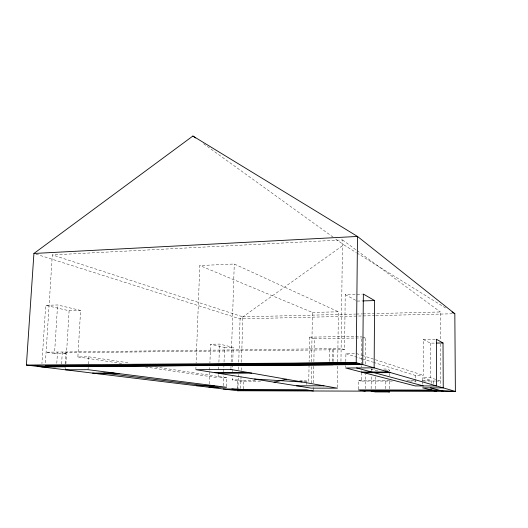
<?xml version="1.0" encoding="UTF-8"?>
<svg xmlns="http://www.w3.org/2000/svg" width="528" height="528" viewBox="0 0 528 528"><rect width="100%" height="100%" fill="white"/><g stroke="black" fill="none" stroke-linecap="round" stroke-linejoin="round"><path stroke-width="0.4" stroke-dasharray="2.64 1.98" d="M389.644 388.74L389.684 380.681M389.704 375.844L389.723 370.194L385.895 369.046L383.46 369.059M385.796 388.733L385.843 379.711M371.144 388.707L371.243 375.646M371.276 370.748L371.29 369.118L374.537 369.105M375.223 388.714L375.309 376.675M358.532 389.123L358.611 380.497L389.657 380.47M392.37 381.064L361.291 381.084L361.39 370.498M361.416 367.237L361.429 365.607M361.442 364.795L361.68 338.719M365.231 388.681L365.356 373.93M365.442 364.096L365.66 337.874L363.68 337.075M340.956 361.337L342.5 239.917L52.325 254.905L45.368 363.383M61.585 363.924L62.271 352.79L344.56 349.668L345.226 294.65L362.538 294.103M345.741 367.211L345.761 365.627M345.807 361.667L345.899 353.74L356.697 353.628L361.403 355.166M329.531 361.423L329.716 348.685M332.231 361.35L332.396 349.523M333.122 361.594L333.287 349.8M337.385 387.361L337.669 366.003M337.722 361.898L338.389 311.797L234.26 264.007L199.795 265.544L196.099 363.092M311.183 383.196L311.494 365.924M311.566 361.812L312.444 312.464L199.795 265.544M313.381 390.166L313.441 386.899M313.507 382.813L313.81 365.66M313.876 361.574L314.279 338.699L309.566 337.148L309.124 361.574M306.214 384.509L306.253 382.206M303.857 381.124L308.768 381.124L309.045 365.647M243.197 388.898L243.441 380.721L237.765 379.863L232.175 379.87L232.307 375.797M237.508 388.238L237.765 379.863M237.897 389.941L238.273 377.692M238.3 376.873L238.372 374.425M238.524 369.521L238.623 366.254M238.748 362.175L240.068 318.886L343.748 244.82L356.321 252.622M240.669 388.456L241.039 376.22M241.21 370.445L241.336 366.326M241.461 362.201L242.821 316.859L52.325 254.905M223.252 385.711L223.575 375.936M223.714 371.864L223.898 366.168M224.037 362.096L224.519 347.437L210.573 344.223L209.913 362.901M226.552 386.496L226.835 377.804L155.364 366.94M230.927 368.65L231.007 366.181M231.139 362.063L234.26 264.007M232.432 371.732L232.61 366.036M232.742 361.964L233.204 347.318L219.529 344.091L210.573 344.223M226.835 377.804L218.381 377.817L218.493 374.53M218.665 369.593L218.77 366.3M218.915 362.188L219.529 344.091M209.161 384.008L209.794 366.148M195.881 368.834L195.941 367.191M88.044 369.692L88.183 367.277M88.361 364.056L88.777 356.822L77.88 356.935L80.599 310.431L57.585 304.96L45.698 305.336L41.923 363.627M65.188 363.601L65.815 353.331L62.271 352.79M65.578 368.986L65.677 367.349M65.875 364.069L69.109 310.761L45.698 305.336M65.815 353.331L54.542 353.463L57.585 304.96M56.793 363.297L57.493 352.064M357.225 301.085L361.964 300.94M69.109 310.761L80.599 310.431M312.444 312.464L338.389 311.797M242.821 316.859L355.595 314.068M356.42 314.048L362.182 313.909M363.007 313.889L440.378 311.975L440.51 340.751M375.012 315.645L240.068 318.886L34.709 253.717M375.837 315.625L454.007 313.744M309.566 337.148L361.7 336.277M314.279 338.699L361.581 337.94M362.399 337.927L365.66 337.874M373.461 362.353L415.193 375.395L423.331 375.368L423.278 339.451L435.56 339.266M423.278 339.451L430.393 343.154L435.917 343.075M224.519 347.437L233.204 347.318M377.744 370.247L375.349 370.26L371.29 369.118M384.932 370.22L389.723 370.194M422.644 380.833L422.638 377.718L430.485 377.705L437.052 379.85M406.817 380.45L414.17 380.45M422.334 380.437L431.323 380.431L431.336 383.651M243.441 380.721L256.496 380.708M299.752 380.675L308.768 381.124M260.515 381.15L240.893 381.163L232.175 379.87M409.55 381.058L416.097 381.051M423.456 381.044L435.501 381.038M436.24 381.038L440.695 381.038L437.778 380.087M54.542 353.463L46.088 352.209L341.114 348.546L344.56 349.668M77.88 356.935L123.361 363.693M145.286 366.953L218.381 377.817M88.777 356.822L129.38 362.993M358.611 380.497L361.291 381.084M345.899 353.74L361.647 358.664M362.432 358.908L372.669 362.109M422.638 377.718L431.323 380.431M362.188 355.417L423.331 375.368M345.226 294.65L355.813 300.326M357.02 253.057L446.444 308.524M203.564 143.735L333.069 237.118M335.735 239.045L343.748 244.82M342.5 239.917L356.387 250.147M357.053 250.628L440.378 311.975M440.53 344.038L440.722 385.823M433.27 381.038L433.283 384.226M430.393 343.154L430.485 377.705M422.644 381.612L422.651 384.734M415.193 375.395L415.193 378.635M415.193 379.441L415.193 382.681"/><path stroke-width="0.79" d="M39.686 366.663L362.729 364.544L363.356 294.076L374.603 300.571L374.134 367.851L345.728 368.003L415.193 385.922L436.557 385.948L436.379 339.253L443.018 342.976L443.243 387.882L422.657 387.849L436.214 391.347M430.511 389.875L455.38 391.4L356.215 362.65L357.489 236.445L192.885 136.033L33.924 253.473L26.4 365.053L237.877 390.76L455.38 391.4L454.832 313.724L357.489 236.445L33.924 253.473M237.877 390.76L242.57 389.644M273.992 382.18L286.42 379.229M347.846 364.637L356.215 362.65L26.4 365.053L55.275 366.821M231.884 388.991L240.623 390.073L243.17 389.717L306.108 389.882L313.368 390.984M362.756 300.92L374.603 300.571M436.702 343.068L443.018 342.976M362.729 364.544L38.036 366.465L356.215 362.65M45.217 365.779L359.495 363.607M38.036 366.465L333.076 364.736M41.712 366.914L64.997 366.762L61.439 366.307M65.531 369.805L88.044 369.692L226.525 387.281L209.048 387.255M92.558 373.091L114.173 373.012M214.355 372.623L248.054 372.491M361.416 372.049L388.265 371.943M97.541 373.699L118.985 373.619M218.348 373.256L251.744 373.138M364.056 372.728L390.634 372.636M196.159 385.691L214.117 385.704M296.538 385.796L323.968 385.823M223.146 388.971L237.488 389.004L243.17 389.717M431.35 390.093L358.519 389.908L365.211 391.136M240.623 390.073L308.596 390.258M361.205 390.403L440.741 390.614M254.569 379.064L302.128 381.988M103.693 373.052L218.064 387.268M371.125 391.156L375.203 391.921L389.631 391.967L385.783 391.195M340.923 363.733L344.375 364.663M356.558 367.943L423.35 385.928M430.518 387.862L443.533 391.367M452.034 311.995L454.832 313.724M192.885 136.033L195.558 137.96M230.901 369.475L195.848 369.653L311.098 388.126L337.372 388.179L230.901 369.475"/></g></svg>
